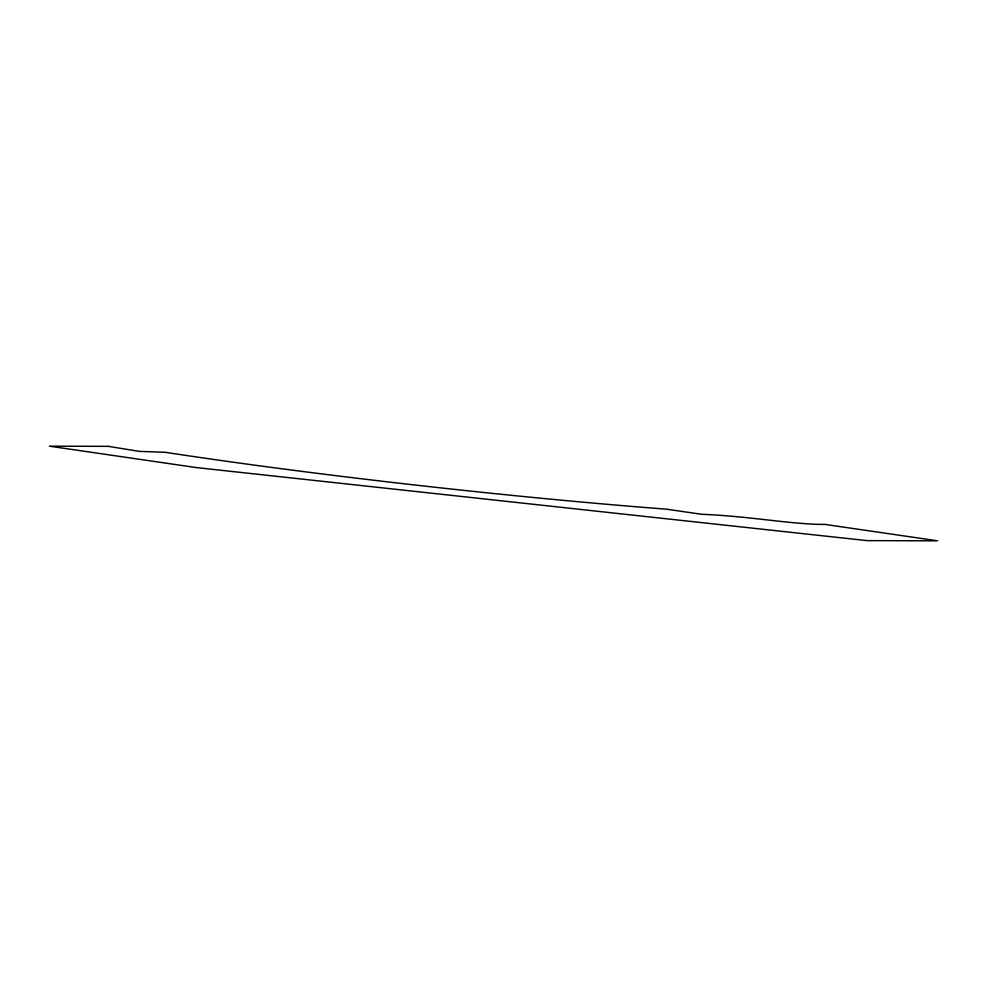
<?xml version="1.0" encoding="UTF-8"?>
<svg xmlns="http://www.w3.org/2000/svg" width="987" height="987" viewBox="0 0 987 987"><rect width="100%" height="100%" fill="white"/><g stroke="black" fill="none" stroke-linecap="round" stroke-linejoin="round"><path stroke-width="1.48" d="M108.262 446.346L49.35 446.173L196.598 467.616L866.968 540.617L937.65 540.827L824.379 524.331A47.388 2.887 6.3 0 1 779.644 521.296L755.524 518.619A67.585 4.121 6.3 0 0 701.72 514.301L666.718 509.206A485.518 29.635 6.3 0 1 165.187 452.305L139.216 451.355L108.262 446.346"/></g></svg>
